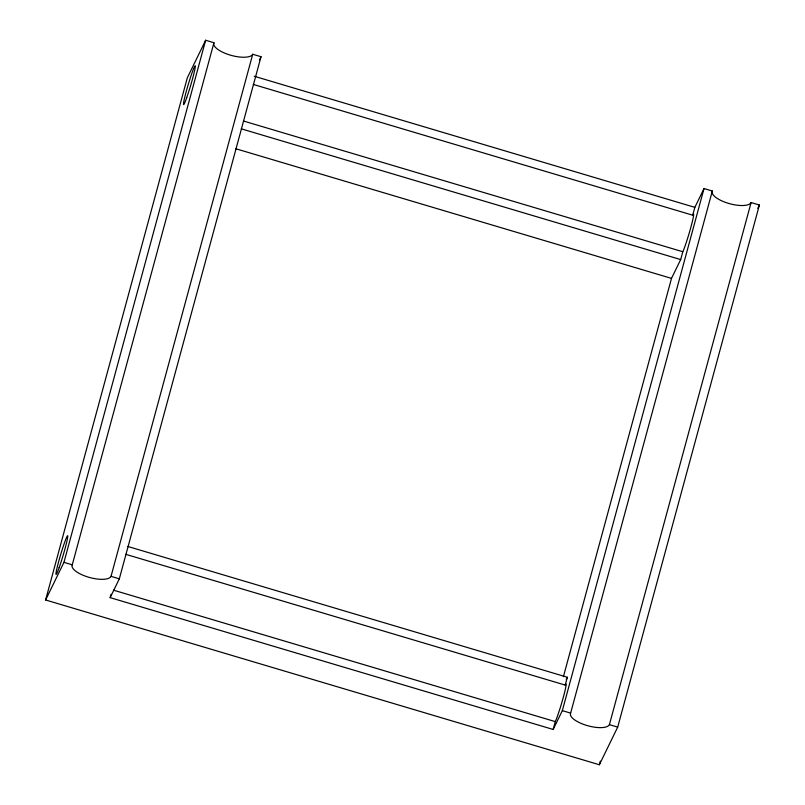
<?xml version="1.0" encoding="UTF-8"?>
<svg xmlns="http://www.w3.org/2000/svg" width="805" height="805" viewBox="0 0 805 805"><rect width="100%" height="100%" fill="white"/><g stroke="black" fill="none" stroke-linecap="round" stroke-linejoin="round"><path stroke-width="1.21" d="M45.603 599.977L187.293 77.884L205.647 40.25L213.949 42.725A20.266 7.215 15.2 0 0 230.119 55.072A20.266 7.215 15.2 0 0 252.72 54.257L261.021 56.722L119.331 578.825L110.154 597.642L553.156 729.461L562.333 710.644L704.023 188.541L712.324 191.016A20.266 7.215 15.2 0 0 728.495 203.373A20.266 7.215 15.2 0 0 751.095 202.548L759.397 205.023L617.707 727.116L599.353 764.75L45.603 599.977L63.957 562.343L205.647 40.25M119.331 578.825L111.03 576.35A20.266 7.215 15.2 0 1 88.429 577.165A20.266 7.215 15.2 0 1 72.259 564.818L213.949 42.725M111.03 576.35L252.72 54.257M110.154 597.642L111.07 594.281M563.399 676.693L671.501 278.389L680.678 259.572L682.801 251.744A20.266 1.288 -73.4 0 0 690.972 226.879A20.266 1.288 -73.4 0 0 692.723 215.197L694.846 207.358L704.023 188.541M553.156 729.461L555.279 721.622A20.266 1.288 -73.4 0 0 563.45 696.768A20.266 1.288 -73.4 0 0 565.201 685.075L567.324 677.246L127.935 546.504M617.707 727.116L609.405 724.651A20.266 7.215 15.2 0 1 586.805 725.466A20.266 7.215 15.2 0 1 570.634 713.109L712.324 191.016M609.405 724.651L751.095 202.548M599.353 764.75L600.339 761.117M259.401 60.043L261.021 56.722M757.777 208.344L759.397 205.023M566.247 679.46L567.324 677.246M254.249 76.264L694.846 207.358M253.334 84.445L692.723 215.197M243.412 120.992L682.801 251.744M241.289 128.83L680.678 259.572M235.724 148.714L671.501 278.389M125.811 554.333L565.201 685.075M63.957 562.343L72.259 564.818M562.333 710.644L570.634 713.109M113.485 590.166L555.279 721.622M186.7 97.707A20.266 1.288 -73.4 0 0 195.283 66.05A20.266 1.288 -73.4 0 0 186.176 91.76A20.266 1.288 -73.4 0 0 186.7 97.707M59.178 567.585A20.266 1.288 -73.4 0 0 67.761 535.939A20.266 1.288 -73.4 0 0 58.654 561.638A20.266 1.288 -73.4 0 0 59.178 567.585"/></g></svg>
